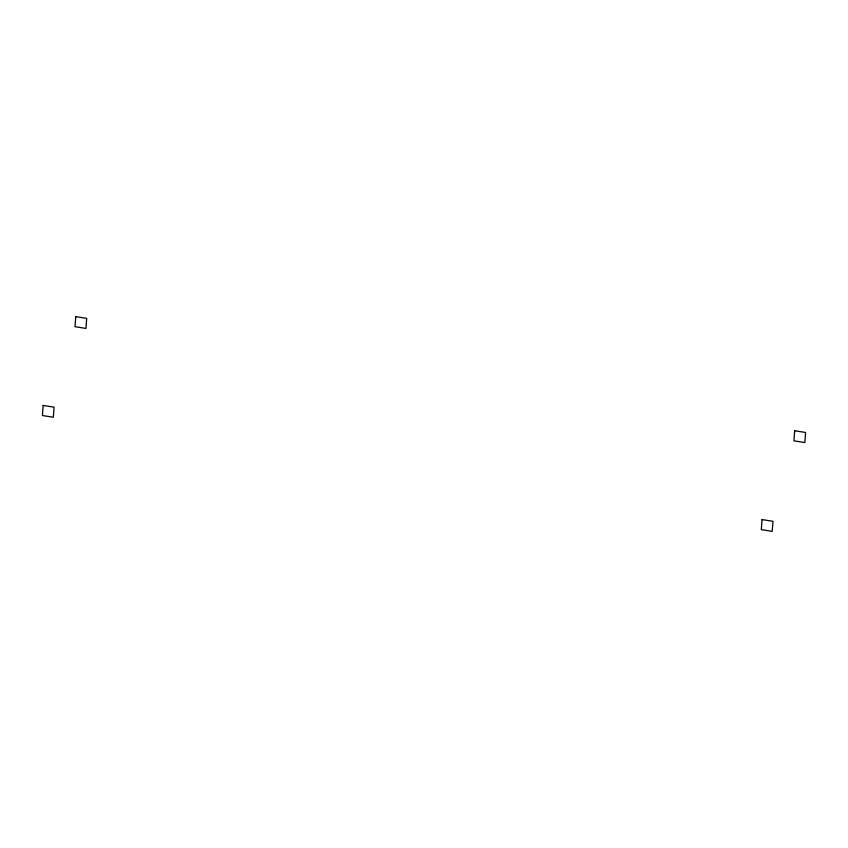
<?xml version="1.0" encoding="UTF-8"?>
<svg xmlns="http://www.w3.org/2000/svg" width="848" height="848" viewBox="0 0 848 848"><rect width="100%" height="100%" fill="white"/><g stroke="black" fill="none" stroke-linecap="round" stroke-linejoin="round"><path stroke-width="1.27" d="M43.153 405.439L42.4 415.509L53.329 417.237L54.081 407.178L43.153 405.439M75.769 316.633L75.006 326.692L85.934 328.43L86.697 318.36L75.769 316.633M762.066 519.57L761.303 529.64L772.231 531.367L772.994 521.308L762.066 519.57M794.671 430.763L793.919 440.822L804.847 442.561L805.6 432.491L794.671 430.763"/></g></svg>
